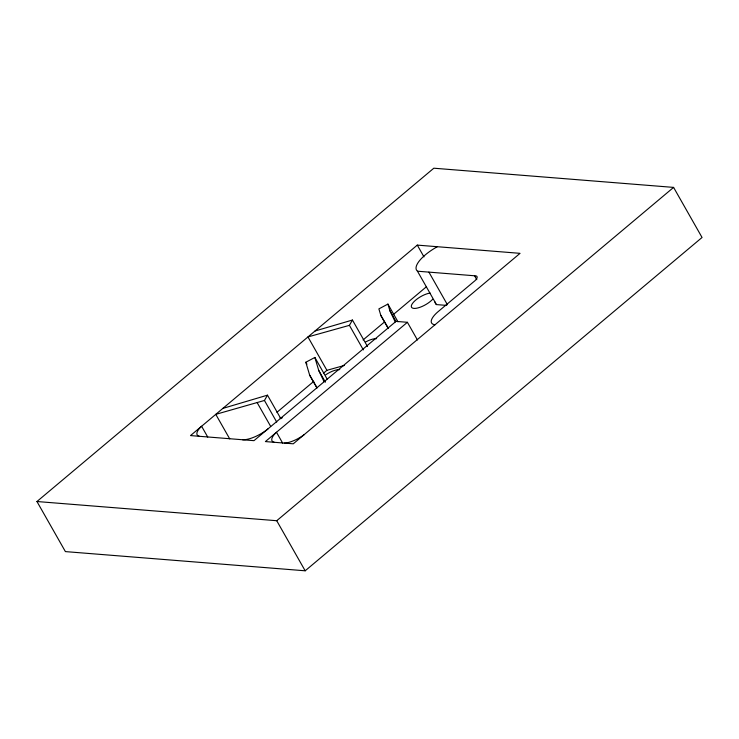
<?xml version="1.0" encoding="UTF-8"?>
<svg xmlns="http://www.w3.org/2000/svg" width="739" height="739" viewBox="0 0 739 739"><rect width="100%" height="100%" fill="white"/><g stroke="black" fill="none" stroke-linecap="round" stroke-linejoin="round"><path stroke-width="1.11" d="M229.727 438.901L215.779 414.357L264.451 400.464L267.481 395.162L280.866 418.727M344.374 365.445L326.915 370.322L307.951 336.938L349.418 325.345L352.448 320.042L367.514 346.554M36.95 501.522L433.821 168.206L673.599 187.401L702.05 237.478L305.179 570.794L65.401 551.599L36.95 501.522L276.728 520.718L673.599 187.401M407.401 322.296L265.384 441.58L293.263 443.806L520.053 253.338L417.286 245.108L190.505 435.585L253.967 440.666L395.984 321.382L407.401 322.296L417.443 339.968M276.922 412.316L313.761 381.37M323.414 373.269L326.915 370.322M363.089 339.94L384.243 322.176M393.065 314.768L426.551 286.64M304.366 434.486L303.535 435.132A18.253 6.448 -29.6 0 1 285.023 443.077L284.321 443.095M397.961 321.77L387.92 304.089L378.885 308.893L380.834 315.433L388.086 328.199M316.929 387.957L309.678 375.19L305.817 362.249L314.86 357.454L327.128 379.052M267.481 395.162L222.864 408.399M315.045 330.989L352.448 320.042M446.726 305.41L436.444 304.588L417.48 271.204L474.577 275.776L476.803 279.702M274.326 442.291L273.772 442.181A18.253 6.448 -29.6 0 1 275.767 432.906L276.488 432.25L282.621 443.058M199.447 436.296L198.893 436.186A18.253 6.448 -29.6 0 1 200.888 426.911L201.608 426.255L207.742 437.063M380.834 315.433L388.16 327.95M309.678 375.19L317.013 387.716M417.286 245.108L423.983 256.895M428.897 272.118L447.307 304.523M387.92 304.089L389.869 310.639L396.002 321.437M349.418 325.345L363.357 349.898M314.86 357.454L318.712 370.396L325.409 382.183M305.817 362.249L306.934 364.216M264.451 400.464L276.719 422.071M257.237 402.764L270.631 426.329M276.728 520.718L305.179 570.794M389.869 310.639L395.245 322.001M318.712 370.396L324.098 381.758M417.48 271.204A28.498 10.078 -29.6 0 1 437.322 246.715M268.386 428.555A20.886 7.381 -29.6 0 1 242.549 439.751M436.444 304.588A28.498 10.078 -29.6 0 1 435.031 302.029M435.003 324.763A21.2 7.492 -29.6 0 1 437.765 311.95L473.2 282.187A8.97 3.168 -29.6 0 0 474.577 275.776M325.76 374.775A13.339 4.711 -29.6 0 1 339.755 369.611M280.081 417.951A13.339 4.711 -29.6 0 1 282.316 417.84M432.694 299.24A13.339 4.711 -29.6 0 1 416.168 308.292A13.339 4.711 -29.6 0 1 413.591 302.094A13.339 4.711 -29.6 0 1 430.126 293.041M365.574 342A13.339 4.711 -29.6 0 1 376.613 338.647"/></g></svg>
